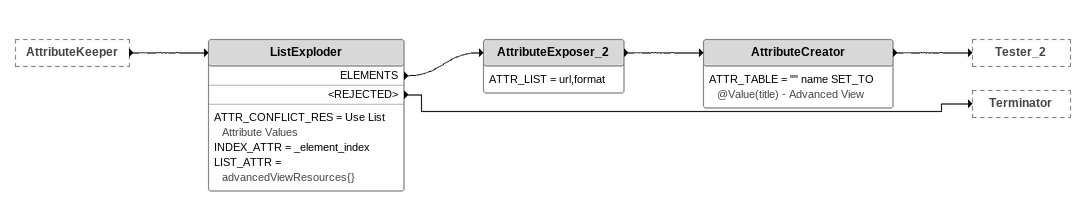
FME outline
AttributeKeeper [outside]
    -> ListExploder
ListExploder
    ATTR_CONFLICT_RES = Use List Attribute Values
    INDEX_ATTR = _element_index
    LIST_ATTR = advancedViewResources{}
    ELEMENTS -> AttributeExposer_2
    <REJECTED> -> Terminator
AttributeExposer_2
    ATTR_LIST = url,format
    -> AttributeCreator
AttributeCreator
    ATTR_TABLE = "" name SET_TO @Value(title) - Advanced View
    -> Tester_2
